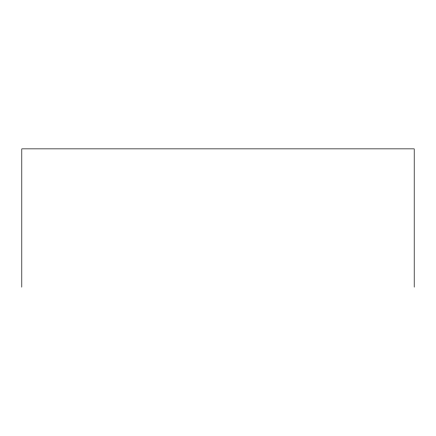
<?xml version="1.0" encoding="UTF-8"?>
<svg xmlns="http://www.w3.org/2000/svg" width="436" height="436" viewBox="0 0 436 436"><rect width="100%" height="100%" fill="white"/><g stroke="black" fill="none" stroke-linecap="round" stroke-linejoin="round"><path stroke-width="0.65" d="M414.2 287.139L414.2 148.861L21.8 148.861L21.8 287.139"/></g></svg>
